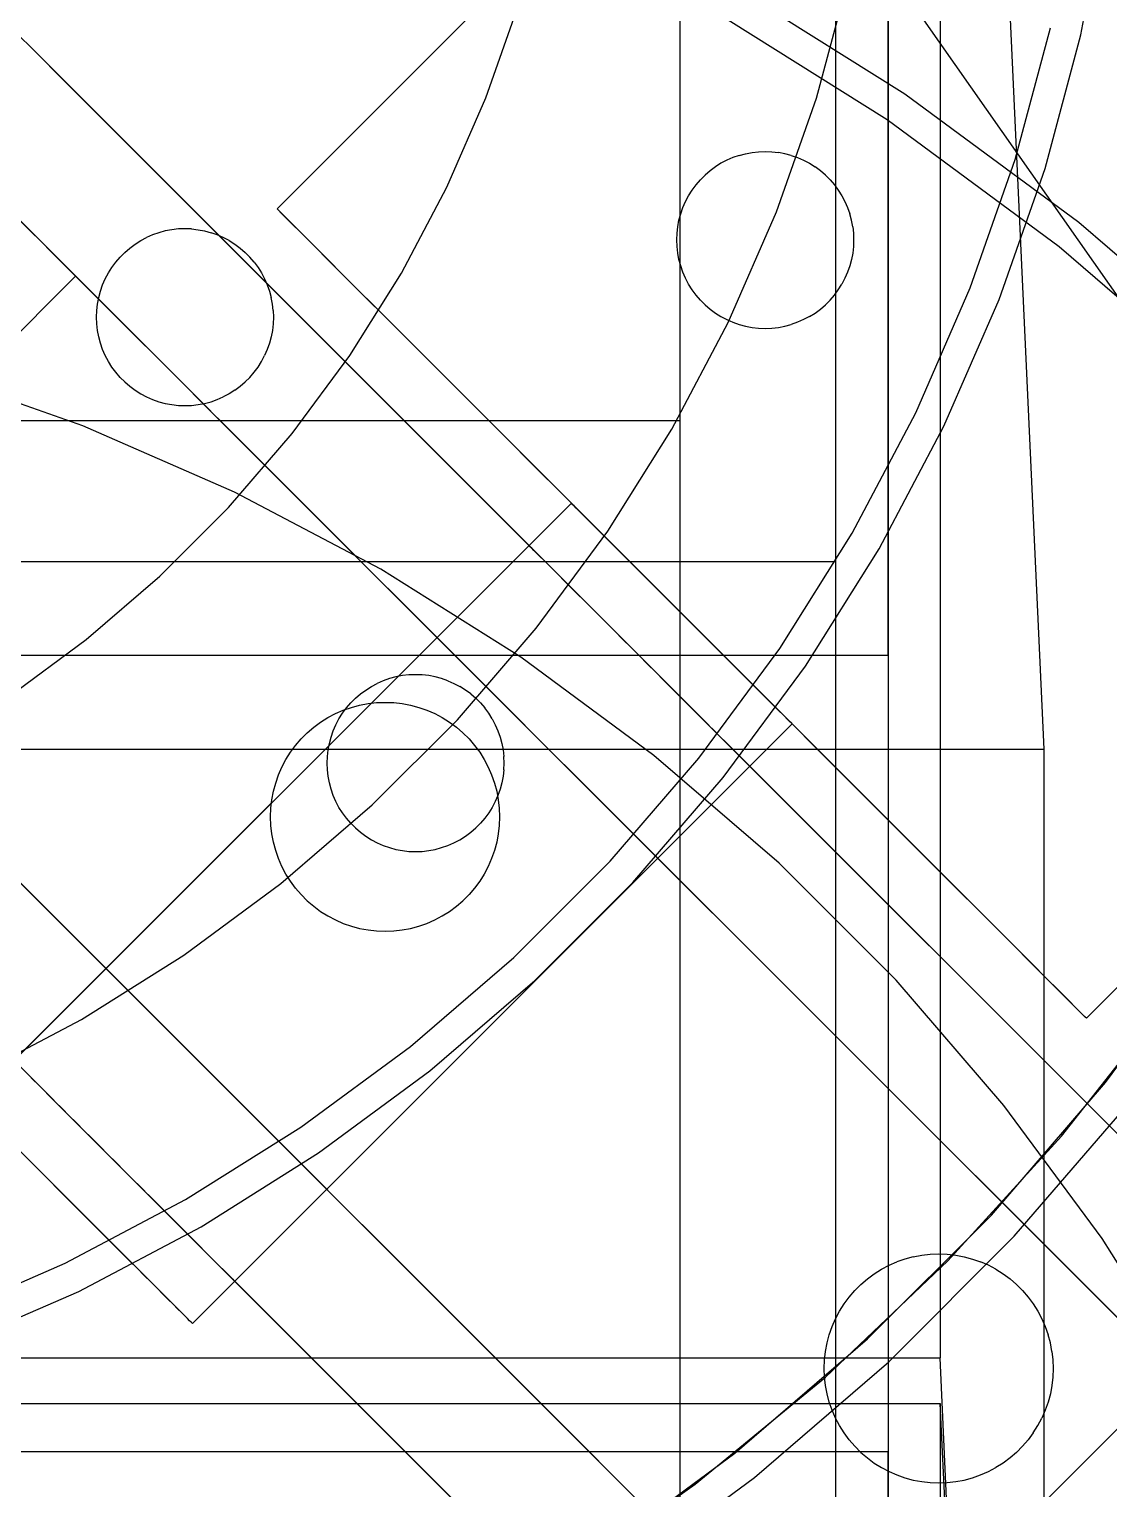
# Model space of a CAD drawing. Header units: millimetres. Extents: x -180 to 1414, y -663 to 972.
# Drawn here: x 1214.49 to 1235.24, y 469.13 to 497.19 of the extents above; entities that cross this region are included whole.
import ezdxf

# ---------------------------------------------------------------- set-up
doc = ezdxf.new("R2010")
doc.units = ezdxf.units.MM
doc.layers.add('TOP', color=8, linetype='Continuous')

msp = doc.modelspace()

# ---------------------------------------------------------------- linework, layer by layer
at = {"layer": 'TOP'}
for p, q in [((1268.825, 543.302), (1219.257, 493.733)), ((1234.813, 478.177), (1284.381, 527.745)), ((1234, 483.349), (1232, 526.651)), ((1232, 526.651), (1232, 471.651)), ((1231, 485.153), (1231, 524.847)), ((1231, 524.847), (1231, 469.847)), ((1230, 486.957), (1230, 523.043)), ((1230, 468.043), (1230, 523.043)), ((1227, 520.336), (1227, 465.336)), ((1227, 520.336), (1227, 489.664)), ((1261.129, 455.329), (1220.921, 512.752)), ((1234.707, 497.078), (1235.202, 499.694)), ((1231.321, 495.939), (1227.8, 498.151)), ((1229.623, 495.863), (1230.223, 498.102)), ((1223.272, 495.866), (1223.889, 497.631)), ((1230.983, 495.443), (1227.5, 497.631)), ((1230.983, 495.443), (1227.5, 497.631)), ((1233.445, 494.684), (1234.122, 497.212)), ((1233.445, 494.684), (1234.122, 497.212)), ((1233.445, 494.684), (1234.122, 497.212)), ((1214.503, 496.861), (1214.335, 497.029)), ((1234.018, 494.507), (1234.707, 497.078)), ((1214.735, 496.629), (1214.503, 496.861)), ((1214.503, 496.861), (1224.154, 487.21)), ((1215.032, 496.332), (1214.735, 496.629)), ((1215.392, 495.972), (1215.032, 496.332)), ((1215.032, 496.332), (1224.247, 487.117)), ((1215.812, 495.552), (1215.392, 495.972)), ((1215.392, 495.972), (1224.385, 486.979)), ((1215.392, 495.972), (1224.311, 487.053)), ((1215.392, 495.972), (1224.247, 487.117)), ((1222.524, 494.153), (1223.272, 495.866)), ((1228.857, 493.674), (1229.623, 495.863)), ((1234.666, 493.47), (1231.321, 495.939)), ((1216.29, 495.074), (1215.812, 495.552)), ((1215.812, 495.552), (1224.311, 487.053)), ((1234.292, 493.001), (1230.983, 495.443)), ((1234.292, 493.001), (1230.983, 495.443)), ((1216.824, 494.54), (1216.29, 495.074)), ((1216.29, 495.074), (1224.563, 486.801)), ((1216.29, 495.074), (1224.469, 486.895)), ((1227.903, 494.668), (1227.79, 494.609)), ((1228.019, 494.719), (1227.903, 494.668)), ((1228.139, 494.761), (1228.019, 494.719)), ((1228.139, 494.761), (1228.262, 494.794)), ((1228.262, 494.794), (1228.387, 494.818)), ((1228.387, 494.818), (1228.513, 494.832)), ((1228.513, 494.832), (1228.64, 494.837)), ((1228.64, 494.837), (1228.767, 494.832)), ((1228.767, 494.832), (1228.894, 494.818)), ((1229.019, 494.794), (1228.894, 494.818)), ((1229.141, 494.761), (1229.019, 494.794)), ((1229.141, 494.761), (1229.261, 494.719)), ((1229.261, 494.719), (1229.378, 494.668)), ((1229.378, 494.668), (1229.49, 494.609)), ((1232.581, 492.213), (1233.445, 494.684)), ((1232.581, 492.213), (1233.445, 494.684)), ((1232.581, 492.213), (1233.445, 494.684)), ((1213.289, 494.54), (1215.475, 492.353)), ((1217.41, 493.954), (1216.824, 494.54)), ((1216.824, 494.54), (1224.469, 486.895)), ((1227.484, 494.383), (1227.394, 494.293)), ((1227.58, 494.466), (1227.484, 494.383)), ((1227.683, 494.541), (1227.58, 494.466)), ((1227.79, 494.609), (1227.683, 494.541)), ((1229.49, 494.609), (1229.598, 494.541)), ((1229.7, 494.466), (1229.598, 494.541)), ((1229.797, 494.383), (1229.7, 494.466)), ((1229.797, 494.383), (1229.886, 494.293)), ((1233.139, 491.994), (1234.018, 494.507)), ((1213.732, 494.097), (1215.764, 492.064)), ((1221.651, 492.5), (1222.524, 494.153)), ((1227.168, 493.987), (1227.236, 494.094)), ((1227.236, 494.094), (1227.311, 494.197)), ((1227.311, 494.197), (1227.394, 494.293)), ((1229.886, 494.293), (1229.969, 494.197)), ((1229.969, 494.197), (1230.045, 494.094)), ((1230.045, 494.094), (1230.113, 493.987)), ((1214.001, 493.828), (1215.982, 491.846)), ((1218.046, 493.318), (1217.41, 493.954)), ((1227.058, 493.758), (1227.109, 493.874)), ((1227.109, 493.874), (1227.168, 493.987)), ((1230.113, 493.987), (1230.172, 493.874)), ((1230.172, 493.874), (1230.223, 493.758)), ((1219.279, 493.712), (1219.257, 493.733)), ((1220.954, 492.036), (1219.279, 493.712)), ((1219.603, 493.388), (1219.279, 493.712)), ((1219.344, 493.646), (1219.279, 493.712)), ((1219.452, 493.538), (1219.344, 493.646)), ((1219.603, 493.388), (1219.452, 493.538)), ((1219.452, 493.538), (1219.795, 493.196)), ((1226.959, 493.39), (1226.983, 493.515)), ((1226.983, 493.515), (1227.016, 493.638)), ((1227.016, 493.638), (1227.058, 493.758)), ((1227.93, 491.55), (1228.857, 493.674)), ((1230.223, 493.758), (1230.265, 493.638)), ((1230.298, 493.515), (1230.265, 493.638)), ((1230.321, 493.39), (1230.298, 493.515)), ((1214.712, 493.116), (1214.328, 493.5)), ((1214.419, 493.409), (1214.817, 493.012)), ((1216.867, 493.234), (1216.75, 493.183)), ((1216.987, 493.276), (1216.867, 493.234)), ((1217.11, 493.309), (1216.987, 493.276)), ((1217.234, 493.333), (1217.11, 493.309)), ((1217.361, 493.347), (1217.234, 493.333)), ((1217.488, 493.352), (1217.361, 493.347)), ((1217.615, 493.347), (1217.488, 493.352)), ((1217.615, 493.347), (1217.741, 493.333)), ((1217.741, 493.333), (1217.866, 493.309)), ((1217.866, 493.309), (1217.989, 493.276)), ((1218.109, 493.234), (1217.989, 493.276)), ((1218.727, 492.637), (1218.046, 493.318)), ((1218.225, 493.183), (1218.109, 493.234)), ((1220.954, 492.036), (1219.603, 493.388)), ((1219.795, 493.196), (1219.603, 493.388)), ((1226.94, 493.137), (1226.945, 493.264)), ((1226.945, 493.264), (1226.959, 493.39)), ((1230.321, 493.39), (1230.336, 493.264)), ((1230.336, 493.264), (1230.34, 493.137)), ((1237.818, 490.758), (1234.666, 493.47)), ((1215.151, 492.678), (1214.712, 493.116)), ((1214.817, 493.012), (1215.269, 492.56)), ((1216.332, 492.898), (1216.428, 492.981)), ((1216.428, 492.981), (1216.53, 493.056)), ((1216.53, 493.056), (1216.638, 493.124)), ((1216.638, 493.124), (1216.75, 493.183)), ((1218.338, 493.124), (1218.225, 493.183)), ((1218.338, 493.124), (1218.445, 493.056)), ((1218.445, 493.056), (1218.548, 492.981)), ((1218.548, 492.981), (1218.644, 492.898)), ((1220.954, 492.036), (1219.795, 493.196)), ((1220.027, 492.963), (1219.795, 493.196)), ((1220.299, 492.691), (1220.027, 492.963)), ((1226.945, 493.01), (1226.94, 493.137)), ((1226.959, 492.883), (1226.945, 493.01)), ((1230.336, 493.01), (1230.321, 492.883)), ((1230.34, 493.137), (1230.336, 493.01)), ((1237.41, 490.318), (1234.292, 493.001)), ((1237.41, 490.318), (1234.292, 493.001)), ((1215.641, 492.187), (1215.151, 492.678)), ((1216.083, 492.609), (1216.159, 492.712)), ((1216.159, 492.712), (1216.242, 492.808)), ((1216.242, 492.808), (1216.332, 492.898)), ((1218.734, 492.808), (1218.644, 492.898)), ((1218.817, 492.712), (1218.734, 492.808)), ((1218.817, 492.712), (1218.892, 492.609)), ((1220.608, 492.382), (1220.299, 492.691)), ((1226.983, 492.759), (1226.959, 492.883)), ((1227.016, 492.636), (1226.983, 492.759)), ((1230.298, 492.759), (1230.265, 492.636)), ((1230.321, 492.883), (1230.298, 492.759)), ((1215.387, 492.442), (1209.023, 486.078)), ((1215.269, 492.56), (1215.772, 492.057)), ((1215.406, 492.423), (1215.387, 492.442)), ((1215.387, 492.442), (1215.418, 492.41)), ((1215.475, 492.353), (1215.406, 492.423)), ((1215.418, 492.41), (1215.501, 492.328)), ((1215.905, 492.273), (1215.956, 492.389)), ((1215.956, 492.389), (1216.016, 492.502)), ((1216.016, 492.502), (1216.083, 492.609)), ((1219.45, 491.914), (1218.727, 492.637)), ((1218.892, 492.609), (1218.96, 492.502)), ((1218.96, 492.502), (1219.019, 492.389)), ((1219.019, 492.389), (1219.07, 492.273)), ((1220.656, 490.917), (1221.651, 492.5)), ((1227.058, 492.516), (1227.016, 492.636)), ((1227.109, 492.399), (1227.058, 492.516)), ((1227.168, 492.287), (1227.109, 492.399)), ((1230.172, 492.399), (1230.113, 492.287)), ((1230.223, 492.516), (1230.172, 492.399)), ((1230.265, 492.636), (1230.223, 492.516)), ((1215.595, 492.233), (1215.475, 492.353)), ((1215.633, 492.196), (1215.501, 492.328)), ((1215.764, 492.064), (1215.595, 492.233)), ((1215.815, 492.014), (1215.633, 492.196)), ((1216.181, 491.647), (1215.641, 492.187)), ((1215.83, 492.03), (1215.863, 492.153)), ((1215.863, 492.153), (1215.905, 492.273)), ((1219.07, 492.273), (1219.112, 492.153)), ((1219.112, 492.153), (1219.145, 492.03)), ((1220.954, 492.036), (1220.608, 492.382)), ((1220.608, 492.382), (1221.333, 491.657)), ((1227.236, 492.179), (1227.168, 492.287)), ((1227.311, 492.077), (1227.236, 492.179)), ((1229.969, 492.077), (1230.045, 492.179)), ((1230.045, 492.179), (1230.113, 492.287)), ((1231.534, 489.814), (1232.581, 492.213)), ((1231.534, 489.814), (1232.581, 492.213)), ((1231.534, 489.814), (1232.581, 492.213)), ((1215.982, 491.846), (1215.764, 492.064)), ((1215.772, 492.057), (1216.324, 491.505)), ((1215.793, 491.779), (1215.807, 491.905)), ((1215.807, 491.905), (1215.83, 492.03)), ((1216.045, 491.784), (1215.815, 492.014)), ((1216.248, 491.581), (1215.982, 491.846)), ((1219.169, 491.905), (1219.145, 492.03)), ((1219.183, 491.779), (1219.169, 491.905)), ((1220.212, 491.152), (1219.45, 491.914)), ((1221.333, 491.657), (1220.954, 492.036)), ((1227.394, 491.981), (1227.311, 492.077)), ((1227.394, 491.981), (1227.484, 491.891)), ((1227.484, 491.891), (1227.58, 491.808)), ((1229.7, 491.808), (1229.797, 491.891)), ((1229.797, 491.891), (1229.886, 491.981)), ((1229.886, 491.981), (1229.969, 492.077)), ((1232.074, 489.554), (1233.139, 491.994)), ((1215.788, 491.652), (1215.793, 491.779)), ((1215.793, 491.525), (1215.788, 491.652)), ((1216.321, 491.507), (1216.045, 491.784)), ((1216.767, 491.061), (1216.181, 491.647)), ((1216.559, 491.269), (1216.248, 491.581)), ((1219.183, 491.779), (1219.188, 491.652)), ((1219.188, 491.652), (1219.183, 491.525)), ((1221.745, 491.246), (1221.333, 491.657)), ((1226.847, 489.5), (1227.93, 491.55)), ((1227.58, 491.808), (1227.683, 491.732)), ((1227.683, 491.732), (1227.79, 491.665)), ((1227.79, 491.665), (1227.903, 491.605)), ((1227.903, 491.605), (1228.019, 491.554)), ((1228.019, 491.554), (1228.139, 491.512)), ((1229.261, 491.554), (1229.141, 491.512)), ((1229.378, 491.605), (1229.261, 491.554)), ((1229.49, 491.665), (1229.378, 491.605)), ((1229.49, 491.665), (1229.598, 491.732)), ((1229.598, 491.732), (1229.7, 491.808)), ((1215.807, 491.398), (1215.793, 491.525)), ((1215.83, 491.273), (1215.807, 491.398)), ((1215.863, 491.151), (1215.83, 491.273)), ((1216.644, 491.184), (1216.321, 491.507)), ((1216.324, 491.505), (1216.921, 490.908)), ((1216.914, 490.914), (1216.559, 491.269)), ((1219.145, 491.273), (1219.112, 491.151)), ((1219.169, 491.398), (1219.145, 491.273)), ((1219.183, 491.525), (1219.169, 491.398)), ((1228.139, 491.512), (1228.262, 491.479)), ((1228.262, 491.479), (1228.387, 491.456)), ((1228.387, 491.456), (1228.513, 491.442)), ((1228.513, 491.442), (1228.64, 491.437)), ((1228.64, 491.437), (1228.767, 491.442)), ((1228.767, 491.442), (1228.894, 491.456)), ((1228.894, 491.456), (1229.019, 491.479)), ((1229.019, 491.479), (1229.141, 491.512)), ((1215.905, 491.031), (1215.863, 491.151)), ((1215.956, 490.914), (1215.905, 491.031)), ((1217.01, 490.818), (1216.644, 491.184)), ((1217.396, 490.432), (1216.767, 491.061)), ((1219.07, 491.031), (1219.019, 490.914)), ((1219.112, 491.151), (1219.07, 491.031)), ((1221.006, 490.358), (1220.212, 491.152)), ((1222.654, 490.337), (1221.745, 491.246)), ((1222.186, 490.805), (1221.745, 491.246)), ((1221.745, 491.246), (1223.66, 489.33)), ((1216.016, 490.802), (1215.956, 490.914)), ((1216.083, 490.694), (1216.016, 490.802)), ((1217.312, 490.516), (1216.914, 490.914)), ((1216.921, 490.908), (1217.56, 490.268)), ((1217.418, 490.411), (1217.01, 490.818)), ((1218.892, 490.694), (1218.96, 490.802)), ((1218.96, 490.802), (1219.019, 490.914)), ((1219.546, 489.413), (1220.656, 490.917)), ((1222.654, 490.337), (1222.186, 490.805)), ((1222.186, 490.805), (1223.66, 489.33)), ((1215.527, 489.562), (1212.527, 490.612)), ((1216.159, 490.592), (1216.083, 490.694)), ((1216.242, 490.495), (1216.159, 490.592)), ((1216.332, 490.406), (1216.242, 490.495)), ((1217.749, 490.079), (1217.312, 490.516)), ((1218.065, 489.764), (1217.396, 490.432)), ((1218.644, 490.406), (1218.734, 490.495)), ((1218.734, 490.495), (1218.817, 490.592)), ((1218.817, 490.592), (1218.892, 490.694)), ((1216.332, 490.406), (1216.428, 490.323)), ((1216.428, 490.323), (1216.53, 490.247)), ((1216.53, 490.247), (1216.638, 490.179)), ((1216.638, 490.179), (1216.75, 490.12)), ((1217.865, 489.963), (1217.418, 490.411)), ((1218.238, 489.59), (1217.56, 490.268)), ((1218.338, 490.179), (1218.225, 490.12)), ((1218.445, 490.247), (1218.338, 490.179)), ((1218.445, 490.247), (1218.548, 490.323)), ((1218.548, 490.323), (1218.644, 490.406)), ((1221.83, 489.534), (1221.006, 490.358)), ((1226.454, 486.536), (1222.654, 490.337)), ((1225.876, 487.114), (1222.654, 490.337)), ((1223.146, 489.844), (1222.654, 490.337)), ((1222.654, 490.337), (1223.66, 489.33)), ((1216.75, 490.12), (1216.867, 490.069)), ((1216.867, 490.069), (1216.987, 490.027)), ((1216.987, 490.027), (1217.11, 489.994)), ((1217.11, 489.994), (1217.234, 489.971)), ((1217.234, 489.971), (1217.361, 489.956)), ((1217.361, 489.956), (1217.488, 489.952)), ((1217.488, 489.952), (1217.615, 489.956)), ((1217.615, 489.956), (1217.741, 489.971)), ((1217.741, 489.971), (1217.866, 489.994)), ((1218.224, 489.604), (1217.749, 490.079)), ((1218.349, 489.479), (1217.865, 489.963)), ((1217.866, 489.994), (1217.989, 490.027)), ((1217.989, 490.027), (1218.109, 490.069)), ((1218.109, 490.069), (1218.225, 490.12)), ((1173, 489.664), (1227, 489.664)), ((1218.769, 489.059), (1218.065, 489.764)), ((1218.065, 489.764), (1219.847, 487.982)), ((1218.734, 489.094), (1218.224, 489.604)), ((1218.238, 489.59), (1244.695, 463.133)), ((1223.66, 489.33), (1223.146, 489.844)), ((1227, 489.664), (1227, 434.664)), ((1230.311, 487.5), (1231.534, 489.814)), ((1230.311, 487.5), (1231.534, 489.814)), ((1230.311, 487.5), (1231.534, 489.814)), ((1218.44, 488.291), (1215.527, 489.562)), ((1218.326, 487.996), (1219.546, 489.413)), ((1218.867, 488.961), (1218.349, 489.479)), ((1222.679, 488.685), (1221.83, 489.534)), ((1224.193, 488.797), (1223.66, 489.33)), ((1225.613, 487.537), (1226.847, 489.5)), ((1230.831, 487.2), (1232.074, 489.554)), ((1219.276, 488.552), (1218.734, 489.094)), ((1219.505, 488.323), (1218.769, 489.059)), ((1219.416, 488.412), (1218.867, 488.961)), ((1224.742, 488.248), (1224.193, 488.797)), ((1219.847, 487.982), (1219.276, 488.552)), ((1223.547, 487.817), (1222.679, 488.685)), ((1221.25, 486.806), (1218.44, 488.291)), ((1245.874, 461.954), (1219.416, 488.412)), ((1220.269, 487.56), (1219.505, 488.323)), ((1225.876, 487.114), (1224.742, 488.248)), ((1225.304, 487.686), (1224.742, 488.248)), ((1213.388, 476.551), (1224.914, 488.077)), ((1217.004, 486.674), (1218.326, 487.996)), ((1220.443, 487.385), (1219.847, 487.982)), ((1224.92, 488.071), (1224.914, 488.077)), ((1224.937, 488.053), (1224.92, 488.071)), ((1224.92, 488.071), (1224.967, 488.023)), ((1224.92, 488.071), (1225.008, 487.982)), ((1225.008, 487.982), (1224.937, 488.053)), ((1224.967, 488.023), (1224.937, 488.053)), ((1225.008, 487.982), (1224.967, 488.023)), ((1225.06, 487.93), (1225.008, 487.982)), ((1225.124, 487.866), (1225.06, 487.93)), ((1224.43, 486.934), (1223.547, 487.817)), ((1225.48, 487.51), (1225.124, 487.866)), ((1225.198, 487.792), (1225.124, 487.866)), ((1225.124, 487.866), (1225.84, 487.15)), ((1225.124, 487.866), (1226.41, 486.58)), ((1225.282, 487.708), (1225.198, 487.792)), ((1225.198, 487.792), (1225.377, 487.614)), ((1225.48, 487.51), (1225.282, 487.708)), ((1225.377, 487.614), (1225.282, 487.708)), ((1225.876, 487.114), (1225.304, 487.686)), ((1221.056, 486.772), (1220.269, 487.56)), ((1221.062, 486.766), (1220.443, 487.385)), ((1224.237, 485.672), (1225.613, 487.537)), ((1225.48, 487.51), (1225.377, 487.614)), ((1226.26, 486.73), (1225.48, 487.51)), ((1225.84, 487.15), (1225.48, 487.51)), ((1225.712, 487.278), (1225.48, 487.51)), ((1225.592, 487.398), (1225.48, 487.51)), ((1225.712, 487.278), (1225.592, 487.398)), ((1228.918, 485.284), (1230.311, 487.5)), ((1228.918, 485.284), (1230.311, 487.5)), ((1228.918, 485.284), (1230.311, 487.5)), ((1224.101, 487.263), (1214.201, 477.364)), ((1224.107, 487.257), (1224.101, 487.263)), ((1224.124, 487.24), (1224.107, 487.257)), ((1224.154, 487.21), (1224.124, 487.24)), ((1224.195, 487.169), (1224.154, 487.21)), ((1224.247, 487.117), (1224.195, 487.169)), ((1224.311, 487.053), (1224.247, 487.117)), ((1225.84, 487.15), (1225.712, 487.278)), ((1225.974, 487.016), (1225.84, 487.15)), ((1226.454, 486.536), (1225.876, 487.114)), ((1229.414, 484.946), (1230.831, 487.2)), ((1170, 486.957), (1230, 486.957)), ((1223.941, 485.115), (1221.25, 486.806)), ((1224.385, 486.979), (1224.311, 487.053)), ((1224.469, 486.895), (1224.385, 486.979)), ((1225.324, 486.04), (1224.43, 486.934)), ((1224.563, 486.801), (1224.469, 486.895)), ((1224.667, 486.697), (1224.563, 486.801)), ((1226.26, 486.73), (1225.974, 487.016)), ((1226.115, 486.876), (1225.974, 487.016)), ((1226.26, 486.73), (1226.115, 486.876)), ((1230, 431.957), (1230, 486.957)), ((1215.587, 485.454), (1217.004, 486.674)), ((1221.862, 485.966), (1221.056, 486.772)), ((1221.7, 486.128), (1221.062, 486.766)), ((1224.779, 486.585), (1224.667, 486.697)), ((1224.899, 486.465), (1224.779, 486.585)), ((1226.41, 486.58), (1226.26, 486.73)), ((1227.194, 485.797), (1226.41, 486.58)), ((1226.563, 486.427), (1226.41, 486.58)), ((1232.737, 480.253), (1226.454, 486.536)), ((1232.326, 480.665), (1226.454, 486.536)), ((1227.035, 485.955), (1226.454, 486.536)), ((1225.027, 486.337), (1224.899, 486.465)), ((1225.161, 486.203), (1225.027, 486.337)), ((1226.719, 486.271), (1226.563, 486.427)), ((1226.877, 486.114), (1226.719, 486.271)), ((1222.354, 485.475), (1221.7, 486.128)), ((1222.683, 485.145), (1221.862, 485.966)), ((1225.302, 486.062), (1225.161, 486.203)), ((1225.447, 485.917), (1225.302, 486.062)), ((1226.222, 485.142), (1225.324, 486.04)), ((1227.035, 485.955), (1226.877, 486.114)), ((1226.877, 486.114), (1228.59, 484.4)), ((1228.194, 484.796), (1227.035, 485.955)), ((1227.616, 485.374), (1227.035, 485.955)), ((1227.194, 485.797), (1227.035, 485.955)), ((1222.725, 483.915), (1224.237, 485.672)), ((1225.597, 485.767), (1225.447, 485.917)), ((1225.75, 485.614), (1225.597, 485.767)), ((1228.478, 484.512), (1227.194, 485.797)), ((1227.351, 485.639), (1227.194, 485.797)), ((1227.194, 485.797), (1228.59, 484.4)), ((1214.083, 484.344), (1215.587, 485.454)), ((1223.019, 484.81), (1222.354, 485.475)), ((1225.906, 485.458), (1225.75, 485.614)), ((1226.063, 485.301), (1225.906, 485.458)), ((1227.507, 485.483), (1227.351, 485.639)), ((1227.351, 485.639), (1228.59, 484.4)), ((1227.66, 485.33), (1227.507, 485.483)), ((1169, 485.153), (1231, 485.153)), ((1223.514, 484.315), (1222.683, 485.145)), ((1226.498, 483.228), (1223.941, 485.115)), ((1226.222, 485.142), (1226.063, 485.301)), ((1227.12, 484.244), (1226.222, 485.142)), ((1226.38, 484.983), (1226.222, 485.142)), ((1227.364, 483.178), (1228.918, 485.284)), ((1227.364, 483.178), (1228.918, 485.284)), ((1227.364, 483.178), (1228.918, 485.284)), ((1228.194, 484.796), (1227.616, 485.374)), ((1227.616, 485.374), (1228.766, 484.224)), ((1227.81, 485.18), (1227.66, 485.33)), ((1228.23, 484.76), (1227.81, 485.18)), ((1227.956, 485.035), (1227.81, 485.18)), ((1231, 485.153), (1231, 430.153)), ((1226.538, 484.826), (1226.38, 484.983)), ((1226.694, 484.67), (1226.538, 484.826)), ((1227.833, 482.804), (1229.414, 484.946)), ((1228.096, 484.895), (1227.956, 485.035)), ((1227.956, 485.035), (1228.358, 484.633)), ((1228.23, 484.76), (1228.096, 484.895)), ((1228.096, 484.895), (1228.358, 484.633)), ((1220.963, 484.484), (1221.07, 484.552)), ((1221.07, 484.552), (1221.183, 484.611)), ((1221.299, 484.662), (1221.183, 484.611)), ((1221.419, 484.704), (1221.299, 484.662)), ((1221.542, 484.737), (1221.419, 484.704)), ((1221.667, 484.761), (1221.542, 484.737)), ((1221.793, 484.775), (1221.667, 484.761)), ((1221.92, 484.78), (1221.793, 484.775)), ((1222.047, 484.775), (1221.92, 484.78)), ((1222.174, 484.761), (1222.047, 484.775)), ((1222.299, 484.737), (1222.174, 484.761)), ((1222.421, 484.704), (1222.299, 484.737)), ((1222.541, 484.662), (1222.421, 484.704)), ((1222.541, 484.662), (1222.658, 484.611)), ((1222.658, 484.611), (1222.77, 484.552)), ((1222.878, 484.484), (1222.77, 484.552)), ((1223.692, 484.137), (1223.019, 484.81)), ((1226.847, 484.517), (1226.694, 484.67)), ((1228.766, 484.224), (1228.194, 484.796)), ((1228.358, 484.633), (1228.23, 484.76)), ((1228.478, 484.512), (1228.358, 484.633)), ((1228.358, 484.633), (1228.59, 484.4)), ((1220.674, 484.236), (1220.764, 484.326)), ((1220.764, 484.326), (1220.86, 484.409)), ((1220.86, 484.409), (1220.963, 484.484)), ((1222.98, 484.409), (1222.878, 484.484)), ((1222.98, 484.409), (1223.077, 484.326)), ((1223.077, 484.326), (1223.166, 484.236)), ((1224.349, 483.479), (1223.514, 484.315)), ((1229.765, 481.599), (1226.847, 484.517)), ((1226.997, 484.367), (1226.847, 484.517)), ((1227.142, 484.222), (1226.997, 484.367)), ((1228.59, 484.4), (1228.478, 484.512)), ((1228.694, 484.297), (1228.59, 484.4)), ((1228.59, 484.4), (1228.872, 484.118)), ((1229.156, 483.834), (1228.694, 484.297)), ((1228.788, 484.202), (1228.694, 484.297)), ((1228.694, 484.297), (1228.872, 484.118)), ((1220.234, 483.954), (1220.38, 484.031)), ((1220.38, 484.031), (1220.531, 484.096)), ((1220.448, 483.93), (1220.516, 484.037)), ((1220.516, 484.037), (1220.591, 484.14)), ((1220.531, 484.096), (1220.686, 484.151)), ((1220.591, 484.14), (1220.674, 484.236)), ((1220.686, 484.151), (1220.845, 484.193)), ((1220.845, 484.193), (1221.006, 484.224)), ((1221.006, 484.224), (1221.17, 484.242)), ((1221.17, 484.242), (1221.334, 484.248)), ((1221.334, 484.248), (1221.499, 484.242)), ((1221.499, 484.242), (1221.662, 484.224)), ((1221.662, 484.224), (1221.824, 484.193)), ((1221.824, 484.193), (1221.983, 484.151)), ((1221.983, 484.151), (1222.138, 484.096)), ((1222.138, 484.096), (1222.289, 484.031)), ((1222.289, 484.031), (1222.434, 483.954)), ((1223.166, 484.236), (1223.249, 484.14)), ((1223.325, 484.037), (1223.249, 484.14)), ((1223.393, 483.93), (1223.325, 484.037)), ((1224.369, 483.459), (1223.692, 484.137)), ((1228.014, 483.35), (1227.12, 484.244)), ((1227.283, 484.081), (1227.142, 484.222)), ((1227.417, 483.947), (1227.283, 484.081)), ((1229.328, 483.663), (1228.766, 484.224)), ((1228.766, 484.224), (1231.885, 481.106)), ((1228.872, 484.118), (1228.788, 484.202)), ((1229.01, 483.981), (1228.872, 484.118)), ((1228.946, 484.044), (1228.872, 484.118)), ((1229.01, 483.981), (1228.946, 484.044)), ((1228.946, 484.044), (1229.133, 483.858)), ((1229.151, 483.84), (1229.01, 483.981)), ((1229.062, 483.928), (1229.01, 483.981)), ((1229.156, 483.834), (1217.631, 472.308)), ((1219.838, 483.661), (1219.963, 483.768)), ((1219.963, 483.768), (1220.095, 483.866)), ((1220.095, 483.866), (1220.234, 483.954)), ((1220.296, 483.581), (1220.338, 483.701)), ((1220.338, 483.701), (1220.389, 483.817)), ((1220.389, 483.817), (1220.448, 483.93)), ((1221.085, 482.275), (1222.725, 483.915)), ((1222.434, 483.954), (1222.574, 483.866)), ((1222.574, 483.866), (1222.706, 483.768)), ((1222.706, 483.768), (1222.831, 483.661)), ((1223.393, 483.93), (1223.452, 483.817)), ((1223.452, 483.817), (1223.503, 483.701)), ((1223.503, 483.701), (1223.545, 483.581)), ((1227.545, 483.819), (1227.417, 483.947)), ((1227.665, 483.699), (1227.545, 483.819)), ((1227.777, 483.587), (1227.665, 483.699)), ((1229.103, 483.887), (1229.062, 483.928)), ((1229.151, 483.84), (1229.103, 483.887)), ((1229.133, 483.858), (1229.103, 483.887)), ((1229.151, 483.84), (1229.133, 483.858)), ((1229.156, 483.834), (1229.151, 483.84)), ((1219.517, 483.288), (1219.614, 483.42)), ((1219.614, 483.42), (1219.722, 483.545)), ((1219.722, 483.545), (1219.838, 483.661)), ((1220.239, 483.333), (1220.263, 483.458)), ((1220.263, 483.458), (1220.296, 483.581)), ((1222.831, 483.661), (1222.947, 483.545)), ((1222.947, 483.545), (1223.054, 483.42)), ((1223.054, 483.42), (1223.152, 483.288)), ((1223.545, 483.581), (1223.578, 483.458)), ((1223.578, 483.458), (1223.601, 483.333)), ((1225.186, 482.643), (1224.349, 483.479)), ((1225.047, 482.781), (1224.369, 483.459)), ((1235.034, 476.33), (1227.777, 483.587)), ((1227.88, 483.484), (1227.777, 483.587)), ((1227.975, 483.389), (1227.88, 483.484)), ((1236.154, 475.21), (1227.88, 483.484)), ((1229.877, 483.114), (1229.328, 483.663)), ((1229.328, 483.663), (1231.885, 481.106)), ((1166, 483.349), (1234, 483.349)), ((1238.331, 456.769), (1211.874, 483.227)), ((1219.352, 483.003), (1219.429, 483.148)), ((1219.429, 483.148), (1219.517, 483.288)), ((1220.22, 483.08), (1220.225, 483.207)), ((1220.225, 483.207), (1220.239, 483.333)), ((1223.152, 483.288), (1223.24, 483.148)), ((1223.24, 483.148), (1223.316, 483.003)), ((1223.601, 483.333), (1223.616, 483.207)), ((1223.62, 483.08), (1223.616, 483.207)), ((1225.657, 481.194), (1227.364, 483.178)), ((1225.657, 481.194), (1227.364, 483.178)), ((1225.657, 481.194), (1227.364, 483.178)), ((1228.907, 481.155), (1226.498, 483.228)), ((1235.62, 475.744), (1227.975, 483.389)), ((1228.059, 483.305), (1227.975, 483.389)), ((1228.897, 482.467), (1228.014, 483.35)), ((1228.133, 483.231), (1228.059, 483.305)), ((1228.197, 483.167), (1228.133, 483.231)), ((1228.249, 483.115), (1228.197, 483.167)), ((1237.412, 473.952), (1228.197, 483.167)), ((1234, 428.349), (1234, 483.349)), ((1228.343, 483.021), (1218.444, 473.121)), ((1219.232, 482.697), (1219.286, 482.852)), ((1219.286, 482.852), (1219.352, 483.003)), ((1220.225, 482.953), (1220.22, 483.08)), ((1220.239, 482.826), (1220.225, 482.953)), ((1223.316, 483.003), (1223.382, 482.852)), ((1223.382, 482.852), (1223.437, 482.697)), ((1223.616, 482.953), (1223.601, 482.826)), ((1223.616, 482.953), (1223.62, 483.08)), ((1228.29, 483.074), (1228.249, 483.115)), ((1237.941, 473.423), (1228.249, 483.115)), ((1237.941, 473.423), (1228.29, 483.074)), ((1237.709, 473.655), (1228.29, 483.074)), ((1228.32, 483.044), (1228.29, 483.074)), ((1228.337, 483.027), (1228.32, 483.044)), ((1228.337, 483.027), (1228.343, 483.021)), ((1230.41, 482.58), (1229.877, 483.114)), ((1219.189, 482.538), (1219.232, 482.697)), ((1220.263, 482.701), (1220.239, 482.826)), ((1220.296, 482.579), (1220.263, 482.701)), ((1220.338, 482.459), (1220.296, 482.579)), ((1223.437, 482.697), (1223.479, 482.538)), ((1223.545, 482.579), (1223.503, 482.459)), ((1223.578, 482.701), (1223.545, 482.579)), ((1223.601, 482.826), (1223.578, 482.701)), ((1225.722, 482.107), (1225.047, 482.781)), ((1226.018, 481.81), (1225.186, 482.643)), ((1226.097, 480.786), (1227.833, 482.804)), ((1230.924, 482.066), (1230.41, 482.58)), ((1219.14, 482.213), (1219.159, 482.376)), ((1219.159, 482.376), (1219.189, 482.538)), ((1220.389, 482.342), (1220.338, 482.459)), ((1220.448, 482.23), (1220.389, 482.342)), ((1223.452, 482.342), (1223.393, 482.23)), ((1223.503, 482.459), (1223.452, 482.342)), ((1223.479, 482.538), (1223.51, 482.376)), ((1223.51, 482.376), (1223.528, 482.213)), ((1229.765, 481.599), (1228.897, 482.467)), ((1239.51, 455.59), (1213.052, 482.048)), ((1219.134, 482.048), (1219.14, 482.213)), ((1219.14, 481.884), (1219.134, 482.048)), ((1219.328, 480.763), (1221.085, 482.275)), ((1220.516, 482.122), (1220.448, 482.23)), ((1220.591, 482.02), (1220.516, 482.122)), ((1220.674, 481.923), (1220.591, 482.02)), ((1223.249, 482.02), (1223.166, 481.923)), ((1223.325, 482.122), (1223.249, 482.02)), ((1223.393, 482.23), (1223.325, 482.122)), ((1223.528, 482.213), (1223.534, 482.048)), ((1223.534, 482.048), (1223.528, 481.884)), ((1226.389, 481.439), (1225.722, 482.107)), ((1231.417, 481.574), (1230.924, 482.066)), ((1219.159, 481.72), (1219.14, 481.884)), ((1220.674, 481.923), (1220.764, 481.834)), ((1220.764, 481.834), (1220.86, 481.751)), ((1220.86, 481.751), (1220.963, 481.675)), ((1222.878, 481.675), (1222.98, 481.751)), ((1222.98, 481.751), (1223.077, 481.834)), ((1223.077, 481.834), (1223.166, 481.923)), ((1223.528, 481.884), (1223.51, 481.72)), ((1226.842, 480.987), (1226.018, 481.81)), ((1219.189, 481.559), (1219.159, 481.72)), ((1219.232, 481.4), (1219.189, 481.559)), ((1220.963, 481.675), (1221.07, 481.607)), ((1221.07, 481.607), (1221.183, 481.548)), ((1221.183, 481.548), (1221.299, 481.497)), ((1221.299, 481.497), (1221.419, 481.455)), ((1221.419, 481.455), (1221.542, 481.422)), ((1222.299, 481.422), (1222.421, 481.455)), ((1222.421, 481.455), (1222.541, 481.497)), ((1222.541, 481.497), (1222.658, 481.548)), ((1222.658, 481.548), (1222.77, 481.607)), ((1222.77, 481.607), (1222.878, 481.675)), ((1223.479, 481.559), (1223.437, 481.4)), ((1223.51, 481.72), (1223.479, 481.559)), ((1230.614, 480.75), (1229.765, 481.599)), ((1231.885, 481.106), (1231.417, 481.574)), ((1214.692, 480.408), (1213.905, 481.196)), ((1219.286, 481.245), (1219.232, 481.4)), ((1219.352, 481.094), (1219.286, 481.245)), ((1221.542, 481.422), (1221.667, 481.399)), ((1221.667, 481.399), (1221.793, 481.384)), ((1221.793, 481.384), (1221.92, 481.38)), ((1221.92, 481.38), (1222.047, 481.384)), ((1222.047, 481.384), (1222.174, 481.399)), ((1222.174, 481.399), (1222.299, 481.422)), ((1223.382, 481.245), (1223.316, 481.094)), ((1223.437, 481.4), (1223.382, 481.245)), ((1223.806, 479.343), (1225.657, 481.194)), ((1223.806, 479.343), (1225.657, 481.194)), ((1223.806, 479.343), (1225.657, 481.194)), ((1227.046, 480.783), (1226.389, 481.439)), ((1214.698, 480.402), (1214.079, 481.021)), ((1219.429, 480.948), (1219.352, 481.094)), ((1219.517, 480.809), (1219.429, 480.948)), ((1223.24, 480.948), (1223.152, 480.809)), ((1223.316, 481.094), (1223.24, 480.948)), ((1227.652, 480.176), (1226.842, 480.987)), ((1231.155, 478.907), (1228.907, 481.155)), ((1232.326, 480.665), (1231.885, 481.106)), ((1217.463, 479.387), (1219.328, 480.763)), ((1219.614, 480.677), (1219.517, 480.809)), ((1219.722, 480.552), (1219.614, 480.677)), ((1223.054, 480.677), (1222.947, 480.552)), ((1223.152, 480.809), (1223.054, 480.677)), ((1224.214, 478.903), (1226.097, 480.786)), ((1227.688, 480.141), (1227.046, 480.783)), ((1231.438, 479.926), (1230.614, 480.75)), ((1232.737, 480.253), (1232.326, 480.665)), ((1215.498, 479.602), (1214.692, 480.408)), ((1215.336, 479.764), (1214.698, 480.402)), ((1219.838, 480.436), (1219.722, 480.552)), ((1219.838, 480.436), (1219.963, 480.328)), ((1219.963, 480.328), (1220.095, 480.231)), ((1222.574, 480.231), (1222.706, 480.328)), ((1222.706, 480.328), (1222.831, 480.436)), ((1222.831, 480.436), (1222.947, 480.552)), ((1220.095, 480.231), (1220.234, 480.143)), ((1220.234, 480.143), (1220.38, 480.066)), ((1220.38, 480.066), (1220.531, 480)), ((1222.138, 480), (1222.289, 480.066)), ((1222.289, 480.066), (1222.434, 480.143)), ((1222.434, 480.143), (1222.574, 480.231)), ((1228.444, 479.384), (1227.652, 480.176)), ((1228.312, 479.517), (1227.688, 480.141)), ((1234.726, 478.264), (1232.737, 480.253)), ((1233.116, 479.874), (1232.737, 480.253)), ((1215.99, 479.111), (1215.336, 479.764)), ((1220.531, 480), (1220.686, 479.946)), ((1220.686, 479.946), (1220.845, 479.904)), ((1220.845, 479.904), (1221.006, 479.873)), ((1221.006, 479.873), (1221.17, 479.855)), ((1221.17, 479.855), (1221.334, 479.848)), ((1221.334, 479.848), (1221.499, 479.855)), ((1221.499, 479.855), (1221.662, 479.873)), ((1221.662, 479.873), (1221.824, 479.904)), ((1221.824, 479.904), (1221.983, 479.946)), ((1221.983, 479.946), (1222.138, 480)), ((1232.232, 479.132), (1231.438, 479.926)), ((1234.043, 478.947), (1233.116, 479.874)), ((1233.462, 479.529), (1233.116, 479.874)), ((1216.319, 478.782), (1215.498, 479.602)), ((1228.914, 478.914), (1228.312, 479.517)), ((1233.771, 479.219), (1233.462, 479.529)), ((1235.182, 476.943), (1237.181, 479.651)), ((1235.182, 476.943), (1237.181, 479.651)), ((1215.5, 478.153), (1217.463, 479.387)), ((1221.822, 477.636), (1223.806, 479.343)), ((1221.822, 477.636), (1223.806, 479.343)), ((1221.822, 477.636), (1223.806, 479.343)), ((1229.214, 478.614), (1228.444, 479.384)), ((1234.043, 478.947), (1233.771, 479.219)), ((1216.655, 478.446), (1215.99, 479.111)), ((1232.994, 478.37), (1232.232, 479.132)), ((1234.276, 478.715), (1234.043, 478.947)), ((1217.15, 477.951), (1216.319, 478.782)), ((1222.196, 477.167), (1224.214, 478.903)), ((1229.492, 478.337), (1228.914, 478.914)), ((1233.228, 476.498), (1231.155, 478.907)), ((1234.618, 478.372), (1234.276, 478.715)), ((1234.468, 478.523), (1234.276, 478.715)), ((1217.328, 477.773), (1216.655, 478.446)), ((1229.958, 477.871), (1229.214, 478.614)), ((1233.717, 477.647), (1232.994, 478.37)), ((1234.332, 475.909), (1236.337, 478.456)), ((1234.618, 478.372), (1234.468, 478.523)), ((1234.726, 478.264), (1234.618, 478.372)), ((1213.45, 477.07), (1215.5, 478.153)), ((1255.949, 451.879), (1229.492, 478.337)), ((1234.792, 478.199), (1234.726, 478.264)), ((1234.813, 478.177), (1234.726, 478.264)), ((1234.813, 478.177), (1234.792, 478.199)), ((1214.531, 477.034), (1213.648, 477.917)), ((1217.985, 477.115), (1217.15, 477.951)), ((1229.958, 477.871), (1230.67, 477.158)), ((1218.005, 477.095), (1217.328, 477.773)), ((1219.716, 476.082), (1221.822, 477.636)), ((1219.716, 476.082), (1221.822, 477.636)), ((1219.716, 476.082), (1221.822, 477.636)), ((1234.398, 476.966), (1233.717, 477.647)), ((1214.57, 476.995), (1214.485, 477.08)), ((1215.424, 476.141), (1214.531, 477.034)), ((1214.664, 476.901), (1214.57, 476.995)), ((1218.822, 476.279), (1217.985, 477.115)), ((1218.683, 476.417), (1218.005, 477.095)), ((1220.054, 475.586), (1222.196, 477.167)), ((1230.67, 477.158), (1257.128, 450.701)), ((1235.034, 476.33), (1234.398, 476.966)), ((1214.767, 476.798), (1214.664, 476.901)), ((1214.88, 476.685), (1214.767, 476.798)), ((1215, 476.565), (1214.88, 476.685)), ((1232.987, 474.392), (1235.182, 476.943)), ((1232.987, 474.392), (1235.182, 476.943)), ((1217.421, 472.518), (1213.394, 476.545)), ((1215.127, 476.438), (1215, 476.565)), ((1215.262, 476.303), (1215.127, 476.438)), ((1219.358, 475.743), (1218.683, 476.417)), ((1235.115, 473.941), (1233.228, 476.498)), ((1233.427, 473.984), (1235.652, 476.569)), ((1215.402, 476.163), (1215.262, 476.303)), ((1215.547, 476.018), (1215.402, 476.163)), ((1216.322, 475.243), (1215.424, 476.141)), ((1219.654, 475.446), (1218.822, 476.279)), ((1235.62, 475.744), (1235.034, 476.33)), ((1215.697, 475.868), (1215.547, 476.018)), ((1215.85, 475.715), (1215.697, 475.868)), ((1217.5, 474.689), (1219.716, 476.082)), ((1217.5, 474.689), (1219.716, 476.082)), ((1217.5, 474.689), (1219.716, 476.082)), ((1232.149, 473.513), (1234.332, 475.909)), ((1216.006, 475.559), (1215.85, 475.715)), ((1216.164, 475.401), (1216.006, 475.559)), ((1217.8, 474.169), (1220.054, 475.586)), ((1220.025, 475.075), (1219.358, 475.743)), ((1214.589, 475.35), (1214.449, 475.49)), ((1214.449, 475.49), (1214.884, 475.055)), ((1214.734, 475.204), (1214.589, 475.35)), ((1216.322, 475.243), (1216.164, 475.401)), ((1220.478, 474.623), (1219.654, 475.446)), ((1215.193, 474.746), (1214.734, 475.204)), ((1215.037, 474.901), (1214.734, 475.204)), ((1214.884, 475.055), (1214.734, 475.204)), ((1215.037, 474.901), (1214.884, 475.055)), ((1214.884, 475.055), (1217.421, 472.518)), ((1217.221, 474.344), (1216.322, 475.243)), ((1216.481, 475.084), (1216.322, 475.243)), ((1216.639, 474.926), (1216.481, 475.084)), ((1220.682, 474.419), (1220.025, 475.075)), ((1215.193, 474.746), (1215.037, 474.901)), ((1215.037, 474.901), (1217.421, 472.518)), ((1215.509, 474.429), (1215.193, 474.746)), ((1215.351, 474.588), (1215.193, 474.746)), ((1215.193, 474.746), (1216.43, 473.509)), ((1216.794, 474.77), (1216.639, 474.926)), ((1216.948, 474.617), (1216.794, 474.77)), ((1215.186, 473.466), (1217.5, 474.689)), ((1215.186, 473.466), (1217.5, 474.689)), ((1215.186, 473.466), (1217.5, 474.689)), ((1215.509, 474.429), (1215.351, 474.588)), ((1217.097, 474.468), (1216.948, 474.617)), ((1219.866, 471.699), (1216.948, 474.617)), ((1217.243, 474.322), (1217.097, 474.468)), ((1221.288, 473.813), (1220.478, 474.623)), ((1215.446, 472.926), (1217.8, 474.169)), ((1215.668, 474.271), (1215.509, 474.429)), ((1215.509, 474.429), (1215.981, 473.957)), ((1215.825, 474.113), (1215.668, 474.271)), ((1218.114, 473.451), (1217.221, 474.344)), ((1217.383, 474.182), (1217.243, 474.322)), ((1222.333, 469.232), (1217.383, 474.182)), ((1217.517, 474.048), (1217.383, 474.182)), ((1221.324, 473.777), (1220.682, 474.419)), ((1230.608, 472.013), (1232.987, 474.392)), ((1230.608, 472.013), (1232.987, 474.392)), ((1216.284, 473.654), (1215.825, 474.113)), ((1215.981, 473.957), (1215.825, 474.113)), ((1216.284, 473.654), (1215.981, 473.957)), ((1216.135, 473.804), (1215.981, 473.957)), ((1215.981, 473.957), (1216.43, 473.509)), ((1217.645, 473.92), (1217.517, 474.048)), ((1217.765, 473.8), (1217.645, 473.92)), ((1231.016, 471.573), (1233.427, 473.984)), ((1236.806, 471.25), (1235.115, 473.941)), ((1216.284, 473.654), (1216.135, 473.804)), ((1216.43, 473.509), (1216.284, 473.654)), ((1217.877, 473.687), (1217.765, 473.8)), ((1217.981, 473.584), (1217.877, 473.687)), ((1222.08, 473.02), (1221.288, 473.813)), ((1221.948, 473.153), (1221.324, 473.777)), ((1231.485, 473.589), (1231.647, 473.62)), ((1231.647, 473.62), (1231.81, 473.638)), ((1231.81, 473.638), (1231.975, 473.645)), ((1231.975, 473.645), (1232.139, 473.638)), ((1232.139, 473.638), (1232.303, 473.62)), ((1232.303, 473.62), (1232.464, 473.589)), ((1212.787, 472.419), (1215.186, 473.466)), ((1212.787, 472.419), (1215.186, 473.466)), ((1212.787, 472.419), (1215.186, 473.466)), ((1216.57, 473.369), (1216.43, 473.509)), ((1216.704, 473.234), (1216.57, 473.369)), ((1218.075, 473.49), (1217.981, 473.584)), ((1218.16, 473.405), (1218.075, 473.49)), ((1218.997, 472.568), (1218.114, 473.451)), ((1218.234, 473.331), (1218.16, 473.405)), ((1227.153, 464.412), (1218.16, 473.405)), ((1227.512, 464.053), (1218.234, 473.331)), ((1226.733, 464.832), (1218.234, 473.331)), ((1218.297, 473.268), (1218.234, 473.331)), ((1229.799, 471.28), (1232.149, 473.513)), ((1230.735, 473.262), (1230.875, 473.35)), ((1230.875, 473.35), (1231.02, 473.427)), ((1231.02, 473.427), (1231.171, 473.493)), ((1231.326, 473.547), (1231.171, 473.493)), ((1231.485, 473.589), (1231.326, 473.547)), ((1232.464, 473.589), (1232.623, 473.547)), ((1232.623, 473.547), (1232.778, 473.493)), ((1232.929, 473.427), (1232.778, 473.493)), ((1233.075, 473.35), (1232.929, 473.427)), ((1233.075, 473.35), (1233.214, 473.262)), ((1216.832, 473.107), (1216.704, 473.234)), ((1216.952, 472.986), (1216.832, 473.107)), ((1218.35, 473.215), (1218.297, 473.268)), ((1218.391, 473.174), (1218.35, 473.215)), ((1228.209, 463.356), (1218.391, 473.174)), ((1218.42, 473.145), (1218.391, 473.174)), ((1218.438, 473.127), (1218.42, 473.145)), ((1218.444, 473.121), (1218.438, 473.127)), ((1222.55, 472.55), (1221.948, 473.153)), ((1228.343, 463.222), (1238.243, 473.121)), ((1230.362, 472.941), (1230.478, 473.057)), ((1230.478, 473.057), (1230.603, 473.165)), ((1230.603, 473.165), (1230.735, 473.262)), ((1233.214, 473.262), (1233.346, 473.165)), ((1233.346, 473.165), (1233.471, 473.057)), ((1233.471, 473.057), (1233.587, 472.941)), ((1213.006, 471.861), (1215.446, 472.926)), ((1217.064, 472.874), (1216.952, 472.986)), ((1217.168, 472.771), (1217.064, 472.874)), ((1217.262, 472.677), (1217.168, 472.771)), ((1222.85, 472.25), (1222.08, 473.02)), ((1230.157, 472.684), (1230.255, 472.816)), ((1230.255, 472.816), (1230.362, 472.941)), ((1233.587, 472.941), (1233.695, 472.816)), ((1233.695, 472.816), (1233.792, 472.684)), ((1217.346, 472.592), (1217.262, 472.677)), ((1217.421, 472.518), (1217.346, 472.592)), ((1217.484, 472.455), (1217.421, 472.518)), ((1219.866, 471.699), (1218.997, 472.568)), ((1223.128, 471.973), (1222.55, 472.55)), ((1229.993, 472.399), (1230.069, 472.545)), ((1230.069, 472.545), (1230.157, 472.684)), ((1233.792, 472.684), (1233.88, 472.545)), ((1233.88, 472.545), (1233.957, 472.399)), ((1217.536, 472.402), (1217.484, 472.455)), ((1217.577, 472.361), (1217.536, 472.402)), ((1217.607, 472.332), (1217.577, 472.361)), ((1217.625, 472.314), (1217.607, 472.332)), ((1217.625, 472.314), (1217.631, 472.308)), ((1223.594, 471.507), (1222.85, 472.25)), ((1229.872, 472.093), (1229.927, 472.248)), ((1229.927, 472.248), (1229.993, 472.399)), ((1233.957, 472.399), (1234.023, 472.248)), ((1234.023, 472.248), (1234.077, 472.093)), ((1249.585, 445.515), (1223.128, 471.973)), ((1228.057, 469.818), (1230.608, 472.013)), ((1228.057, 469.818), (1230.608, 472.013)), ((1229.799, 471.772), (1229.83, 471.934)), ((1229.83, 471.934), (1229.872, 472.093)), ((1234.12, 471.934), (1234.077, 472.093)), ((1234.15, 471.772), (1234.12, 471.934)), ((1168, 471.651), (1232, 471.651)), ((1220.714, 470.851), (1219.866, 471.699)), ((1229.781, 471.609), (1229.799, 471.772)), ((1234, 428.349), (1232, 471.651)), ((1234.15, 471.772), (1234.169, 471.609)), ((1224.306, 470.794), (1223.594, 471.507)), ((1228.431, 469.348), (1231.016, 471.573)), ((1229.775, 471.445), (1229.781, 471.609)), ((1229.781, 471.28), (1229.775, 471.445)), ((1234.169, 471.609), (1234.175, 471.445)), ((1234.175, 471.445), (1234.169, 471.28)), ((1227.294, 469.223), (1229.799, 471.28)), ((1229.799, 471.117), (1229.781, 471.28)), ((1229.83, 470.955), (1229.799, 471.117)), ((1234.15, 471.117), (1234.12, 470.955)), ((1234.169, 471.28), (1234.15, 471.117)), ((1221.538, 470.027), (1220.714, 470.851)), ((1224.306, 470.794), (1250.764, 444.337)), ((1229.872, 470.796), (1229.83, 470.955)), ((1229.927, 470.641), (1229.872, 470.796)), ((1234.077, 470.796), (1234.023, 470.641)), ((1234.12, 470.955), (1234.077, 470.796)), ((1168, 470.77), (1232, 470.77)), ((1229.993, 470.49), (1229.927, 470.641)), ((1234, 429.23), (1232, 470.77)), ((1232, 470.77), (1232, 415.77)), ((1234.023, 470.641), (1233.957, 470.49)), ((1230.069, 470.345), (1229.993, 470.49)), ((1230.157, 470.205), (1230.069, 470.345)), ((1233.792, 470.205), (1233.88, 470.345)), ((1233.88, 470.345), (1233.957, 470.49)), ((1222.333, 469.232), (1221.538, 470.027)), ((1230.255, 470.073), (1230.157, 470.205)), ((1230.362, 469.948), (1230.255, 470.073)), ((1230.362, 469.948), (1230.478, 469.832)), ((1233.587, 469.948), (1233.471, 469.832)), ((1233.695, 470.073), (1233.587, 469.948)), ((1233.792, 470.205), (1233.695, 470.073)), ((1169, 469.847), (1231, 469.847)), ((1225.349, 467.819), (1228.057, 469.818)), ((1225.349, 467.819), (1228.057, 469.818)), ((1230.478, 469.832), (1230.603, 469.725)), ((1230.603, 469.725), (1230.735, 469.627)), ((1231, 430.153), (1231, 469.847)), ((1233.346, 469.725), (1233.214, 469.627)), ((1233.471, 469.832), (1233.346, 469.725)), ((1230.735, 469.627), (1230.875, 469.539)), ((1230.875, 469.539), (1231.02, 469.462)), ((1231.02, 469.462), (1231.171, 469.397)), ((1231.171, 469.397), (1231.326, 469.342)), ((1232.623, 469.342), (1232.778, 469.397)), ((1232.778, 469.397), (1232.929, 469.462)), ((1232.929, 469.462), (1233.075, 469.539)), ((1233.214, 469.627), (1233.075, 469.539)), ((1223.094, 468.471), (1222.333, 469.232)), ((1224.648, 467.351), (1227.294, 469.223)), ((1225.687, 467.324), (1228.431, 469.348)), ((1231.326, 469.342), (1231.485, 469.3)), ((1231.485, 469.3), (1231.647, 469.269)), ((1231.647, 469.269), (1231.81, 469.251)), ((1231.81, 469.251), (1231.975, 469.245)), ((1231.975, 469.245), (1232.139, 469.251)), ((1232.139, 469.251), (1232.303, 469.269)), ((1232.303, 469.269), (1232.464, 469.3)), ((1232.464, 469.3), (1232.623, 469.342))]:
    msp.add_line(p, q, dxfattribs=at)

doc.saveas('drawing.dxf')
